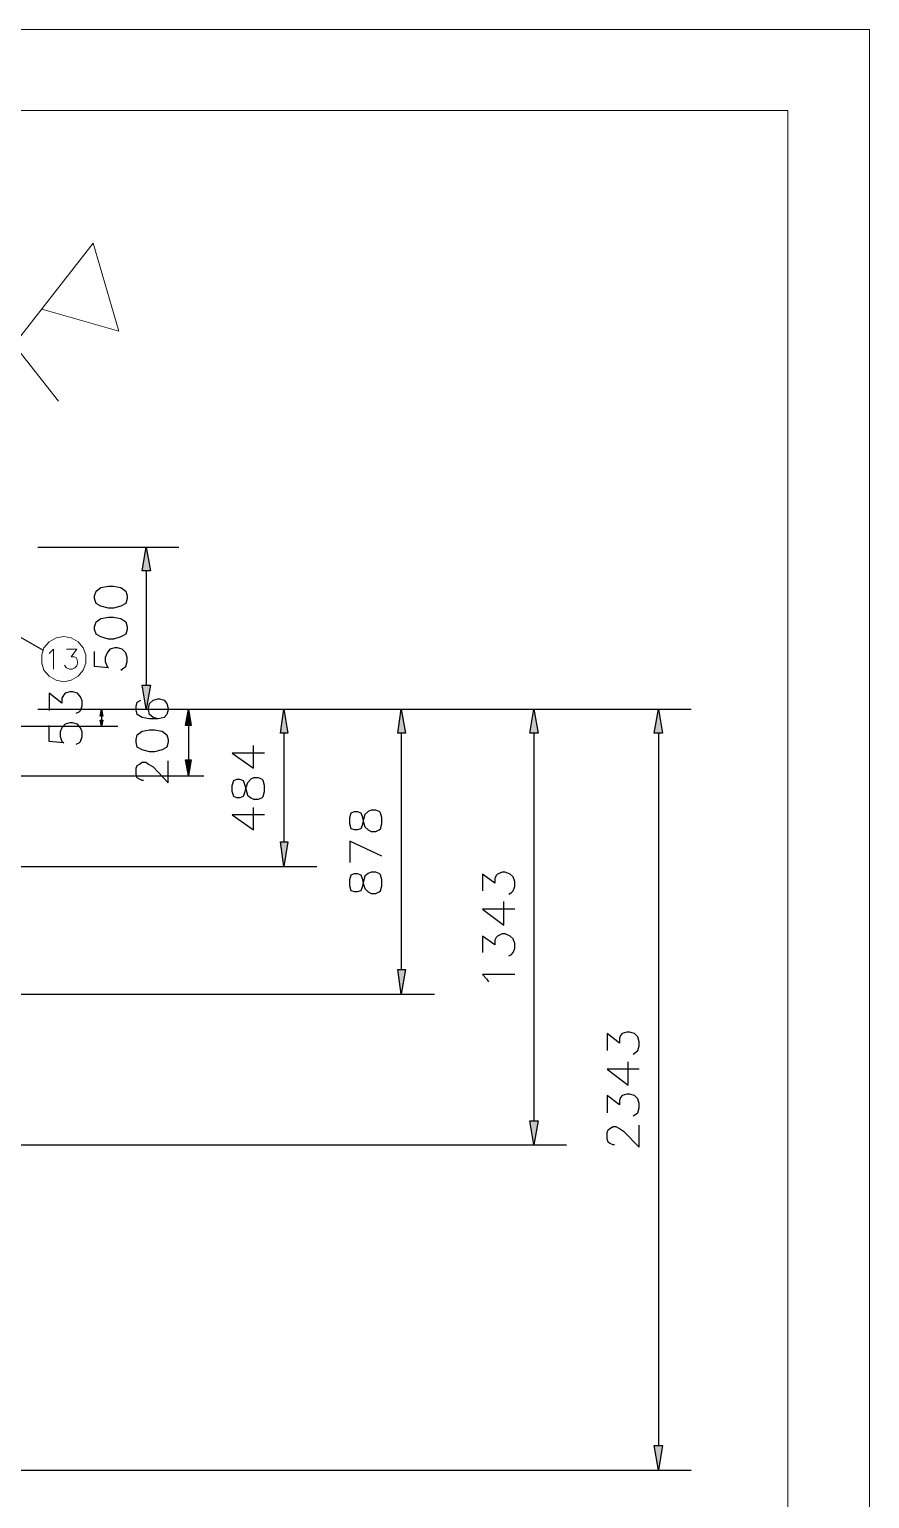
# Model space of a CAD drawing. Header units: millimetres. Extents: x 8 to 1677, y 56 to 1181.
# Drawn here: x 1573.2 to 1676.7, y 468.8 to 649.9 of the extents above; entities that cross this region are included whole.
import ezdxf

# ---------------------------------------------------------------- set-up
doc = ezdxf.new("R2010")
doc.units = ezdxf.units.MM
doc.header["$MEASUREMENT"] = 0
doc.layers.get('0').update_dxf_attribs({"linetype": 'CONTINUOUS'})

# ---------------------------------------------------------------- blocks, each defined once
blk = doc.blocks.new('MF31AE740')
at = {"color": 7, "linetype": 'Continuous', "lineweight": 9, "true_color": 0x000007}
blk.add_lwpolyline([(123.35, 149.38), (717.47, 149.38), (717.47, 149.38)], dxfattribs=at)
blk = doc.blocks.new('MF31AECC0')
at = {"color": 7, "linetype": 'Continuous', "lineweight": 9, "true_color": 0x000007}
blk.add_lwpolyline([(717.47, 1024.5), (717.47, 149.38), (717.47, 149.38)], dxfattribs=at)

msp = doc.modelspace()

# ---------------------------------------------------------------- hatches: boundary and pattern name
at = {"true_color": 0x000007}
for points in [[(1588.09, 583.14), (1587.07, 583.14), (1587.56, 586.08)], [(1587.07, 569.08), (1588.09, 569.08), (1587.56, 566.1)], [(1582.24, 565.24), (1581.91, 565.24), (1582.07, 566.1)], [(1593.09, 564.09), (1592.39, 564.09), (1592.76, 566.1)], [(1605.03, 563.13), (1604.1, 563.13), (1604.5, 566.1)], [(1619.52, 563.13), (1618.56, 563.13), (1618.99, 566.1)], [(1635.86, 563.13), (1634.83, 563.13), (1635.33, 566.1)], [(1651.17, 563.13), (1650.15, 563.13), (1650.68, 566.1)], [(1581.91, 564.75), (1582.24, 564.75), (1582.07, 563.99)], [(1592.39, 559.85), (1593.09, 559.85), (1592.76, 557.9)], [(1604.1, 549.76), (1605.03, 549.76), (1604.5, 546.72)], [(1618.56, 534.02), (1619.52, 534.02), (1618.99, 530.97)], [(1634.83, 515.39), (1635.86, 515.39), (1635.33, 512.42)], [(1650.15, 475.4), (1651.17, 475.4), (1650.68, 472.36)]]:
    msp.add_hatch(color=7, dxfattribs=at).paths.add_polyline_path(points)

# ---------------------------------------------------------------- linework, layer by layer
at = {"color": 7, "linetype": 'Continuous', "lineweight": 9, "true_color": 0x000007}
for points in [[(1666.59, 639.87), (811.58, 639.87), (811.58, 639.87)], [(1666.59, 65.73), (1666.59, 639.87), (1666.59, 639.87)], [(1576.75, 604.04), (1561.4, 623.53), (1561.4, 623.53)], [(1565.8, 604.04), (1581.05, 623.53), (1581.05, 623.53)], [(1581.05, 623.53), (1584.19, 612.68), (1584.19, 612.68)], [(1584.19, 612.68), (1574.7, 615.39), (1574.7, 615.39)], [(1576.15, 571.03), (1576.15, 573.48), (1575.82, 573.15), (1575.62, 572.95)], [(1577.51, 571.53), (1577.67, 571.26), (1577.74, 571.2), (1578.1, 571.03), (1578.44, 571.03), (1578.77, 571.2), (1579.03, 571.43), (1579.1, 571.79), (1579.1, 571.96), (1579.03, 572.29), (1578.93, 572.45), (1578.7, 572.55), (1578.34, 572.55), (1579.03, 573.48), (1577.74, 573.48)]]:
    msp.add_lwpolyline(points, dxfattribs=at)
at = {"color": 7, "linetype": 'Continuous', "lineweight": -2, "true_color": 0x000007}
for points in [[(1574.2, 586.08), (1591.57, 586.08), (1591.57, 586.08)], [(1587.56, 583.14), (1587.56, 569.08), (1587.56, 569.08)], [(1571.98, 575), (1574.86, 573.38), (1574.86, 573.38)], [(1584.46, 570.93), (1584.79, 571.2), (1585.05, 571.36), (1585.22, 571.96), (1585.22, 572.45), (1585.05, 573.05), (1584.62, 573.48), (1584.03, 573.65), (1583.69, 573.65), (1583.1, 573.48), (1582.74, 573.05), (1582.5, 572.45), (1582.5, 571.96), (1582.74, 571.36), (1582.93, 571.2), (1581.21, 571.36), (1581.21, 573.22)], [(1578.93, 565.61), (1579.3, 565.77), (1579.46, 565.94), (1579.69, 566.53), (1579.69, 567.13), (1579.46, 567.63), (1579.1, 568.06), (1578.5, 568.22), (1578.17, 568.22), (1577.58, 568.06), (1577.41, 567.89), (1577.18, 567.46), (1577.18, 566.86), (1575.62, 568.06), (1575.62, 565.94)], [(1589.02, 564.91), (1588.42, 565.08), (1587.99, 565.44), (1587.83, 566.04), (1587.83, 566.2), (1587.99, 566.8), (1588.42, 567.2), (1589.02, 567.36), (1589.19, 567.36), (1589.78, 567.2), (1590.11, 566.8), (1590.28, 566.2), (1590.28, 566.04), (1590.11, 565.44), (1589.78, 565.08), (1589.02, 564.91), (1587.99, 564.91), (1587.07, 565.08), (1586.47, 565.44), (1586.31, 566.04), (1586.31, 566.43), (1586.47, 566.96), (1586.9, 567.2)], [(1574.2, 566.1), (1608.57, 566.1), (1608.57, 566.1)], [(1574.2, 566.1), (1623.06, 566.1), (1623.06, 566.1)], [(1574.2, 566.1), (1639.33, 566.1), (1639.33, 566.1)], [(1574.2, 566.1), (1654.71, 566.1), (1654.71, 566.1)], [(1574.2, 566.1), (1591.57, 566.1), (1591.57, 566.1)], [(1575.23, 566.1), (1584.09, 566.1), (1584.09, 566.1)], [(1575.23, 566.1), (1594.68, 566.1), (1594.68, 566.1)], [(1582.07, 565.24), (1582.07, 564.75), (1582.07, 564.75)], [(1538.81, 563.99), (1584.09, 563.99), (1584.09, 563.99)], [(1578.93, 561.8), (1579.3, 561.97), (1579.46, 562.13), (1579.69, 562.73), (1579.69, 563.33), (1579.46, 563.82), (1579.1, 564.25), (1578.5, 564.42), (1578.17, 564.42), (1577.58, 564.25), (1577.18, 563.82), (1576.98, 563.33), (1576.98, 562.73), (1577.18, 562.13), (1577.41, 561.97), (1575.62, 562.13), (1575.62, 564.09)], [(1592.76, 564.09), (1592.76, 559.85), (1592.76, 559.85)], [(1604.5, 563.13), (1604.5, 549.76), (1604.5, 549.76)], [(1618.99, 563.13), (1618.99, 534.02), (1618.99, 534.02)], [(1635.33, 563.13), (1635.33, 515.39), (1635.33, 515.39)], [(1650.68, 563.13), (1650.68, 475.4), (1650.68, 475.4)], [(1602.15, 560.68), (1598.15, 560.68), (1600.8, 558.83), (1600.8, 561.61)], [(1587.23, 557.3), (1587.07, 557.3), (1586.74, 557.47), (1586.47, 557.64), (1586.31, 558.07), (1586.31, 558.83), (1586.47, 559.16), (1586.74, 559.32), (1587.07, 559.59), (1587.5, 559.59), (1587.83, 559.32), (1588.42, 558.99), (1590.28, 557.04), (1590.28, 559.75)], [(1502.72, 557.9), (1594.68, 557.9), (1594.68, 557.9)], [(1602.15, 553.07), (1598.15, 553.07), (1600.8, 551.22), (1600.8, 554)], [(1616.61, 547.98), (1612.64, 549.86), (1612.64, 547.22)], [(1465.8, 546.72), (1608.57, 546.72), (1608.57, 546.72)], [(1632.22, 543.31), (1632.55, 543.51), (1632.78, 543.74), (1632.98, 544.27), (1632.98, 544.87), (1632.78, 545.43), (1632.39, 545.79), (1631.79, 546.03), (1631.43, 546.03), (1630.86, 545.79), (1630.67, 545.63), (1630.5, 545.26), (1630.5, 544.67), (1628.98, 545.79), (1628.98, 543.74)], [(1632.98, 541.46), (1628.98, 541.46), (1631.63, 539.51), (1631.63, 542.39)], [(1632.22, 535.7), (1632.55, 535.87), (1632.78, 536.13), (1632.98, 536.63), (1632.98, 537.23), (1632.78, 537.82), (1632.39, 538.15), (1631.79, 538.42), (1631.43, 538.42), (1630.86, 538.15), (1630.67, 537.99), (1630.5, 537.66), (1630.5, 537.06), (1628.98, 538.15), (1628.98, 536.13)], [(1632.98, 533.42), (1628.98, 533.42), (1629.51, 532.83), (1629.74, 532.5)], [(1431.34, 530.97), (1623.06, 530.97), (1623.06, 530.97)], [(1647.54, 523.6), (1647.87, 523.86), (1648.13, 524.03), (1648.3, 524.62), (1648.3, 525.12), (1648.13, 525.72), (1647.7, 526.15), (1647.11, 526.31), (1646.78, 526.31), (1646.18, 526.15), (1646.01, 525.88), (1645.85, 525.55), (1645.85, 524.95), (1644.33, 526.15), (1644.33, 524.03)], [(1648.3, 521.75), (1644.33, 521.75), (1646.94, 519.79), (1646.94, 522.67)], [(1647.54, 515.99), (1647.87, 516.22), (1648.13, 516.39), (1648.3, 516.98), (1648.3, 517.51), (1648.13, 518.11), (1647.7, 518.5), (1647.11, 518.67), (1646.78, 518.67), (1646.18, 518.5), (1646.01, 518.27), (1645.85, 517.91), (1645.85, 517.35), (1644.33, 518.5), (1644.33, 516.39)], [(1645.25, 512.42), (1645.09, 512.42), (1644.66, 512.58), (1644.49, 512.75), (1644.33, 513.18), (1644.33, 513.94), (1644.49, 514.27), (1644.66, 514.44), (1645.09, 514.7), (1645.42, 514.7), (1645.85, 514.44), (1646.35, 514.1), (1648.3, 512.15), (1648.3, 514.87)], [(1397.4, 512.42), (1639.33, 512.42), (1639.33, 512.42)], [(1328.13, 472.36), (1654.71, 472.36), (1654.71, 472.36)]]:
    msp.add_lwpolyline(points, dxfattribs=at)
for points in [[(1588.09, 583.14), (1587.07, 583.14), (1587.56, 586.08)], [(1581.21, 579.73), (1581.21, 580.06), (1581.41, 580.66), (1581.97, 581.09), (1582.93, 581.25), (1583.53, 581.25), (1584.46, 581.09), (1585.05, 580.66), (1585.22, 580.06), (1585.22, 579.73), (1585.05, 579.14), (1584.46, 578.81), (1583.53, 578.54), (1582.93, 578.54), (1581.97, 578.81), (1581.41, 579.14)], [(1581.21, 575.93), (1581.21, 576.26), (1581.41, 576.85), (1581.97, 577.28), (1582.93, 577.45), (1583.53, 577.45), (1584.46, 577.28), (1585.05, 576.85), (1585.22, 576.26), (1585.22, 575.93), (1585.05, 575.33), (1584.46, 575), (1583.53, 574.74), (1582.93, 574.74), (1581.97, 575), (1581.41, 575.33)], [(1587.07, 569.08), (1588.09, 569.08), (1587.56, 566.1)], [(1582.24, 565.24), (1581.91, 565.24), (1582.07, 566.1)], [(1593.09, 564.09), (1592.39, 564.09), (1592.76, 566.1)], [(1605.03, 563.13), (1604.1, 563.13), (1604.5, 566.1)], [(1619.52, 563.13), (1618.56, 563.13), (1618.99, 566.1)], [(1635.86, 563.13), (1634.83, 563.13), (1635.33, 566.1)], [(1651.17, 563.13), (1650.15, 563.13), (1650.68, 566.1)], [(1581.91, 564.75), (1582.24, 564.75), (1582.07, 563.99)], [(1586.31, 562.04), (1586.31, 562.37), (1586.47, 562.96), (1587.07, 563.39), (1587.99, 563.56), (1588.59, 563.56), (1589.52, 563.39), (1590.11, 562.96), (1590.28, 562.37), (1590.28, 562.04), (1590.11, 561.44), (1589.52, 561.11), (1588.59, 560.84), (1587.99, 560.84), (1587.07, 561.11), (1586.47, 561.44)], [(1592.39, 559.85), (1593.09, 559.85), (1592.76, 557.9)], [(1598.15, 555.95), (1598.15, 556.71), (1598.35, 557.3), (1598.75, 557.47), (1599.11, 557.47), (1599.51, 557.3), (1599.67, 556.87), (1599.87, 556.11), (1600.04, 555.52), (1600.47, 555.19), (1600.8, 555.02), (1601.39, 555.02), (1601.79, 555.19), (1601.99, 555.35), (1602.15, 555.95), (1602.15, 556.71), (1601.99, 557.3), (1601.79, 557.47), (1601.39, 557.64), (1600.8, 557.64), (1600.47, 557.47), (1600.04, 557.04), (1599.87, 556.54), (1599.67, 555.78), (1599.51, 555.35), (1599.11, 555.19), (1598.75, 555.19), (1598.35, 555.35)], [(1612.64, 551.98), (1612.64, 552.74), (1612.8, 553.34), (1613.23, 553.5), (1613.56, 553.5), (1613.99, 553.34), (1614.16, 552.91), (1614.33, 552.14), (1614.49, 551.62), (1614.92, 551.22), (1615.28, 551.02), (1615.85, 551.02), (1616.28, 551.22), (1616.44, 551.38), (1616.61, 551.98), (1616.61, 552.74), (1616.44, 553.34), (1616.28, 553.5), (1615.85, 553.67), (1615.28, 553.67), (1614.92, 553.5), (1614.49, 553.14), (1614.33, 552.54), (1614.16, 551.78), (1613.99, 551.38), (1613.56, 551.22), (1613.23, 551.22), (1612.8, 551.38)], [(1604.1, 549.76), (1605.03, 549.76), (1604.5, 546.72)], [(1612.64, 544.34), (1612.64, 545.1), (1612.8, 545.69), (1613.23, 545.86), (1613.56, 545.86), (1613.99, 545.69), (1614.16, 545.26), (1614.33, 544.5), (1614.49, 544.01), (1614.92, 543.58), (1615.28, 543.41), (1615.85, 543.41), (1616.28, 543.58), (1616.44, 543.74), (1616.61, 544.34), (1616.61, 545.1), (1616.44, 545.69), (1616.28, 545.86), (1615.85, 546.03), (1615.28, 546.03), (1614.92, 545.86), (1614.49, 545.53), (1614.33, 544.93), (1614.16, 544.17), (1613.99, 543.74), (1613.56, 543.58), (1613.23, 543.58), (1612.8, 543.74)], [(1618.56, 534.02), (1619.52, 534.02), (1618.99, 530.97)], [(1634.83, 515.39), (1635.86, 515.39), (1635.33, 512.42)], [(1650.15, 475.4), (1651.17, 475.4), (1650.68, 472.36)]]:
    msp.add_lwpolyline(points, close=True, dxfattribs=at)
at = {"color": 7, "linetype": 'Continuous', "lineweight": 9, "true_color": 0x000007}
msp.add_lwpolyline([(1577.41, 569.48), (1578.34, 569.68), (1579.2, 570.17), (1579.79, 570.93), (1580.12, 571.79), (1580.12, 572.79), (1579.79, 573.65), (1579.2, 574.41), (1578.34, 574.9), (1577.41, 575.07), (1576.48, 574.9), (1575.62, 574.41), (1574.96, 573.65), (1574.7, 572.79), (1574.7, 571.79), (1574.96, 570.93), (1575.62, 570.17), (1576.48, 569.68)], close=True, dxfattribs=at)

# ---------------------------------------------------------------- block references
at = {"color": 7, "true_color": 0xffffff, "rotation": 89.99999999999999}
for name in ['MF31AECC0', 'MF31AE740']:
    msp.add_blockref(name, (1826.06, -67.61), dxfattribs=at)

doc.saveas('drawing.dxf')
